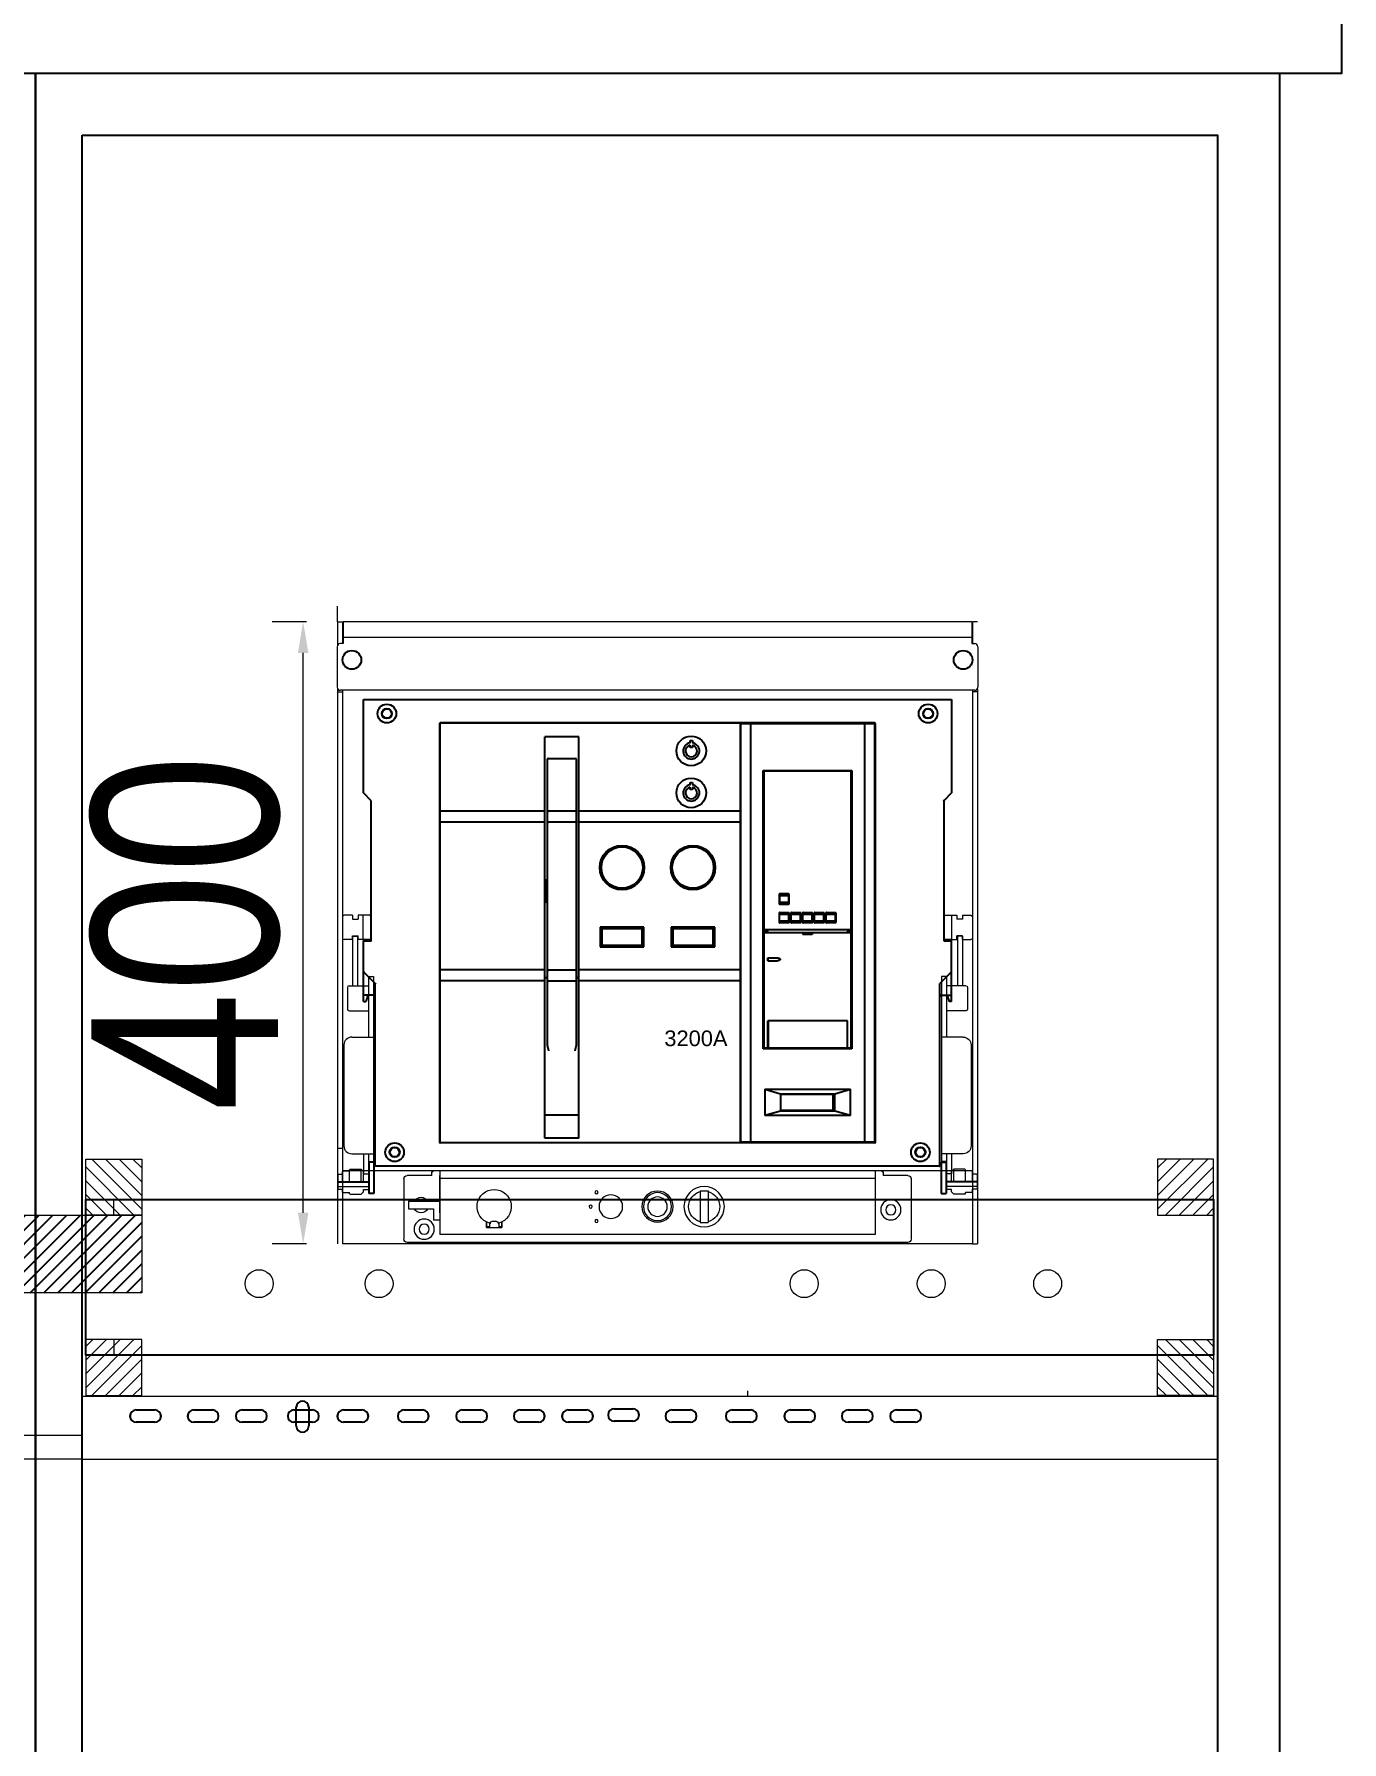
# Model space of a CAD drawing. Header units: millimetres. Extents: x 330554 to 656471, y 11007 to 130943.
# Drawn here: x 421059 to 421900, y 94158 to 95256 of the extents above; entities that cross this region are included whole.
import ezdxf

# ---------------------------------------------------------------- set-up
doc = ezdxf.new("R2010")
doc.units = ezdxf.units.MM
doc.header["$LTSCALE"] = 6
for name, color, linetype in [('1', 7, 'Continuous'), ('KHUNGTEN', 30, 'Continuous'), ('thước đo', 3, 'Continuous'), ('đèn báo pha', 10, 'Continuous')]:
    doc.layers.add(name, color=color, linetype=linetype)
doc.layers.add('4', color=4, linetype='Continuous', lineweight=18)
doc.styles.get("Standard").update_dxf_attribs({"font": 'VHELVCN.TTF', "height": 120})
doc.dimstyles.new('ISO-30', dxfattribs={"dimtxt": 60, "dimasz": 20, "dimexe": 20, "dimexo": 20, "dimgap": 10, "dimtad": 1, "dimtoh": 1, "dimdec": 0, "dimrnd": 1, "dimtxsty": 'Standard', "dimcen": 25, "dimclrd": 7, "dimclre": 7, "dimadec": 0, "dimazin": 0, "dimtfac": 1, "dimtdec": 0, "dimtmove": 0, "dimatfit": 3, "dimfxl": 1, "dimlwd": 0, "dimlwe": 0, "dimarcsym": 0})

# ---------------------------------------------------------------- blocks, each defined once
blk = doc.blocks.new('A$C2D8F086A')
at = {"layer": '4'}
for p, q in [((18, 45), (18, 43)), ((19, 46), (307, 46)), ((23, 46), (23, 5)), ((303, 46), (303, 5)), ((308, 43), (308, 45)), ((0, 41), (0, 2)), ((2, 43), (18, 43)), ((23, 41), (303, 41)), ((135.6, 33.1), (130.4, 33.1)), ((130.4, 33.1), (130.4, 12.9)), ((135.6, 33.1), (135.6, 12.9)), ((303, 19), (303, 43)), ((308, 43), (324, 43)), ((326, 41), (326, 2)), ((323, 26.5), (303, 26.5)), ((323, 26.5), (323, 21.5)), ((135.6, 12.9), (130.4, 12.9)), ((263, 9.5), (263, 13.2)), ((263, 13.2), (263, 9.5)), ((265, 12.4), (265, 9.5)), ((265, 12), (265.5, 12)), ((265.5, 12.5), (265.5, 12)), ((266.5, 13.5), (269.5, 13.5)), ((270.5, 12.5), (270.5, 12)), ((270.5, 12), (271, 12)), ((271, 12.4), (271, 9.5)), ((273, 9.5), (273, 13.2)), ((273, 13.2), (273, 9.5)), ((307, 14.5), (303, 14.5)), ((323, 21.5), (307, 21.5)), ((307, 21.5), (307, 14.5)), ((323, 21.5), (319.3, 21.5)), ((2, 0), (324, 0)), ((23, 5), (303, 5)), ((273, 9.5), (263, 9.5))]:
    blk.add_line(p, q, dxfattribs=at)
for centre, radius in [((133, 23), 13), ((163, 23), 10), ((202.2, 32.2), 1), ((13, 21), 6.5), ((13, 21), 3.25), ((163, 23), 9), ((163, 23), 6.25), ((193, 23), 7.6), ((206, 23), 1), ((202.2, 13.8), 1), ((313, 8.5), 6.5), ((313, 8.5), 3.25)]:
    blk.add_circle(centre, radius, dxfattribs=at)
for centre, radius, start, end in [((19, 45), 1, 90, 180), ((307, 45), 1, 0, 90), ((2, 41), 2, 90, 180), ((268, 23), 11, 285.8266, 254.1734), ((324, 41), 2, 0, 90), ((133, 23), 10, 105.0701, 254.9299), ((133, 23), 10, 285.0701, 74.9299), ((315, 24), 5, 30, 150), ((266.5, 12.5), 1, 90, 180), ((269.5, 12.5), 1, 0, 90), ((315, 24), 5, 210, 330), ((2, 2), 2, 180, 270), ((268, 23), 13.5, 248.2615, 257.1604), ((268, 23), 13.5, 282.8396, 291.7385), ((324, 2), 2, 270, 0)]:
    blk.add_arc(centre, radius, start, end, dxfattribs=at)
blk = doc.blocks.new('A$C63B573B4')
at = {"layer": '4'}
for p, q in [((5.6, 153), (5.6, 121)), ((5.6, 153), (8.8, 153)), ((8.8, 153), (8.8, 121)), ((15.8, 127), (15.8, 88)), ((15.8, 127), (19, 127)), ((19, 127), (19, 8)), ((5, 88), (19, 88)), ((0, 83), (0, 18)), ((5, 13), (19, 13)), ((12.6, 13), (12.6, 0)), ((15.8, 13), (15.8, 0)), ((15.8, 13), (15.8, 8)), ((12.6, 0), (15.8, 0)), ((15.8, 8), (19, 8))]:
    blk.add_line(p, q, dxfattribs=at)
at = {"layer": '4', "color": 7}
for p, q in [((3.3, 121), (15.8, 121)), ((2.3, 120), (2.3, 106)), ((3.3, 105), (15.8, 105))]:
    blk.add_line(p, q, dxfattribs=at)
for centre, start, end in [((3.3, 120), 90, 180), ((3.3, 106), 180, 270)]:
    blk.add_arc(centre, 1, start, end, dxfattribs=at)
at = {"layer": '4'}
for centre, start, end in [((5, 83), 90, 180), ((5, 18), 180, 270)]:
    blk.add_arc(centre, 5, start, end, dxfattribs=at)
blk = doc.blocks.new('A$C3AA41190')
for p, q in [((0, 20), (0, 0)), ((0, 20), (3.2, 20)), ((3.2, 20), (3.2, 0)), ((0, 0), (3.2, 0))]:
    blk.add_line(p, q)
blk = doc.blocks.new('A$C74405EE5')
at = {"layer": '1'}
blk.add_line((20, 8), (0, 8), dxfattribs=at)
at = {"layer": '4'}
for p, q in [((0.3, 13), (0, 12.7)), ((0, 12.7), (0, 3.3)), ((20, 11), (0, 11)), ((3.5, 13), (0.3, 13)), ((3.5, 14.5), (5, 16)), ((3.5, 14.5), (3.5, 13)), ((12.2, 16), (5, 16)), ((12.5, 15.7), (12.2, 16)), ((12.5, 15.7), (12.5, 15)), ((16.7, 15), (12.5, 15)), ((17, 14.7), (16.7, 15)), ((17, 14.7), (17, 12.7)), ((19.7, 12.7), (17, 12.7)), ((19.7, 12.7), (20, 12.4)), ((20, 3.5), (20, 12.4)), ((0.3, 3), (0, 3.3)), ((3.5, 3), (0.3, 3)), ((3.5, 8), (3.5, 1.5)), ((5, 0), (3.5, 1.5)), ((5, 8), (5, 0)), ((12.5, 0.3), (12.2, 0)), ((12.5, 8), (12.5, 0.3)), ((16.7, 1), (12.5, 1)), ((17, 1.3), (16.7, 1)), ((17, 8), (17, 1.3)), ((19.7, 3.2), (17, 3.2)), ((19.7, 3.2), (20, 3.5)), ((12.2, 0), (5, 0))]:
    blk.add_line(p, q, dxfattribs=at)
blk = doc.blocks.new('A$C2096672F')
at = {"layer": '4', "color": 3}
for p, q in [((3, 178.3), (3, 164.7)), ((9.5, 179.3), (4, 179.3)), ((9.5, 179.3), (9.5, 176.8)), ((9.5, 176.8), (13, 176.8)), ((20.3, 179.3), (13, 179.3)), ((13, 179.3), (13, 176.8)), ((16.3, 163.7), (16.3, 179.3)), ((21.3, 164.7), (21.3, 178.3)), ((9.5, 163.7), (9.5, 166.2)), ((9.5, 166.2), (13, 166.2)), ((13, 163.7), (13, 166.2)), ((9.5, 163.7), (4, 163.7)), ((20.3, 163.7), (13, 163.7))]:
    blk.add_line(p, q, dxfattribs=at)
for centre, start, end in [((4, 178.3), 90, 180), ((20.3, 178.3), 360, 90), ((4, 164.7), 180, 270), ((20.3, 164.7), 270, 360)]:
    blk.add_arc(centre, 1, start, end, dxfattribs=at)
blk.add_blockref('A$C63B573B4', (3.9, 13))
at = {"rotation": 180}
blk.add_blockref('A$C74405EE5', (20, 16), dxfattribs=at)
at = {"xscale": -1}
blk.add_blockref('A$C3AA41190', (23.2, 0.5), dxfattribs=at)
blk = doc.blocks.new('*D561')
at = {"layer": 'Defpoints', "color": 0, "transparency": 16777216}
for p in [(421232.3, 94877.9), (421254.4, 94877.9), (421254.4, 94477.9)]:
    blk.add_point(p, dxfattribs=at)
at = {"layer": 'KHUNGTEN', "color": 7, "lineweight": 0, "transparency": 16777216}
for p, q in [((421234.4, 94877.9), (421212.3, 94877.9)), ((421232.3, 94497.9), (421232.3, 94857.9)), ((421234.4, 94477.9), (421212.3, 94477.9))]:
    blk.add_line(p, q, dxfattribs=at)
at = {"layer": 'KHUNGTEN', "color": 7, "transparency": 16777216}
for points in [[(421229, 94857.9), (421235.7, 94857.9), (421232.3, 94877.9)], [(421229, 94497.9), (421235.7, 94497.9), (421232.3, 94477.9)]]:
    blk.add_solid(points, dxfattribs=at)
at = {"layer": 'KHUNGTEN', "color": 0, "transparency": 16777216, "insert": (421157, 94677.9), "char_height": 120, "attachment_point": 5, "rotation": 90}
blk.add_mtext('400', dxfattribs=at)

msp = doc.modelspace()

# ---------------------------------------------------------------- hatches: boundary and pattern name
at = {"layer": 'thước đo', "lineweight": 18, "ltscale": 8}
h = msp.add_hatch(dxfattribs=at)
h.set_pattern_fill('ANSI31', scale=50, style=0)
h.set_pattern_definition([(315, (95663.8507, 86687.8663), (-4.41941738, -4.41941738), [])])
h.paths.add_polyline_path([(421092.59, 94532.436), (421128.59, 94532.436), (421128.59, 94496.436), (421092.59, 94496.436)])
h = msp.add_hatch(dxfattribs=at)
h.set_pattern_fill('ANSI31', scale=50, style=0)
h.set_pattern_definition([(225, (747246.4244, 86687.8663), (4.41941738, -4.41941738), [])])
h.paths.add_polyline_path([(421817.685, 94532.436), (421781.685, 94532.436), (421781.685, 94496.436), (421817.685, 94496.436)])
h = msp.add_hatch(dxfattribs=at)
h.set_pattern_fill('ANSI31', scale=50, style=0)
h.set_pattern_definition([(45, (95663.8507, 102225.0056), (-4.41941738, 4.41941738), [])])
h.paths.add_polyline_path([(421092.59, 94380.436), (421128.59, 94380.436), (421128.59, 94416.436), (421092.59, 94416.436)])
h = msp.add_hatch(dxfattribs=at)
h.set_pattern_fill('ANSI31', scale=50, style=0)
h.set_pattern_definition([(135, (747246.4244, 102225.0056), (4.41941738, 4.41941738), [])])
h.paths.add_polyline_path([(421817.685, 94380.436), (421781.685, 94380.436), (421781.685, 94416.436), (421817.685, 94416.436)])
at = {"layer": 'đèn báo pha', "ltscale": 8}
h = msp.add_hatch(dxfattribs=at)
h.set_pattern_fill('ANSI31', color=2, scale=4.926874, angle=360, style=0)
h.set_pattern_definition([(225, (181701.8806, 64465.0399), (0.4354782166, -0.4354782166), [])])
edge = h.paths.add_edge_path()
edge.add_line((420755.365, 94451.252), (420755.365, 94458.15))
edge.add_line((420755.365, 94458.15), (420767.19, 94458.15))
edge.add_line((420767.19, 94458.15), (420767.19, 94451.252))
edge.add_arc((420761.278, 94440.249), 12.491, 781.750265, 838.249735)
edge = h.paths.add_edge_path()
edge.add_line((421155.428, 94560.239), (421155.428, 94573.049))
h = msp.add_hatch(dxfattribs=at)
h.set_pattern_fill('ANSI31', color=2, scale=4.926874, angle=360, style=0)
h.set_pattern_definition([(225, (181814.3806, 64465.0399), (0.4354782166, -0.4354782166), [])])
edge = h.paths.add_edge_path()
edge.add_line((420867.865, 94451.252), (420867.865, 94458.15))
edge.add_line((420867.865, 94458.15), (420879.69, 94458.15))
edge.add_line((420879.69, 94458.15), (420879.69, 94451.252))
edge.add_arc((420873.778, 94440.249), 12.491, 781.750265, 838.249735)
edge = h.paths.add_edge_path()
edge.add_line((421267.928, 94560.239), (421267.928, 94573.049))
h = msp.add_hatch(dxfattribs=at)
h.set_pattern_fill('ANSI31', color=1, scale=50, style=0)
h.set_pattern_definition([(45, (95676.582, 102246.063), (-4.41941738, 4.41941738), [])])
h.paths.add_polyline_path([(420978.838, 94496.436), (421128.59, 94496.436), (421128.59, 94446.436), (420978.838, 94446.436)])

# ---------------------------------------------------------------- linework, layer by layer
at = {"color": 7, "linetype": 'Continuous'}
for p, q in [((421271.138, 94827.868), (421649.138, 94827.868)), ((421271.138, 94767.868), (421271.138, 94827.868)), ((421649.138, 94827.868), (421649.138, 94767.868)), ((421320.138, 94543.168), (421320.138, 94812.568)), ((421599.838, 94812.868), (421320.438, 94812.868)), ((421387.638, 94545.868), (421387.638, 94803.879)), ((421409.638, 94803.879), (421387.638, 94803.879)), ((421409.638, 94545.868), (421409.638, 94803.879)), ((421513.438, 94542.868), (421513.438, 94812.868)), ((421513.638, 94543.368), (421513.638, 94812.368)), ((421599.638, 94812.368), (421513.638, 94812.368)), ((421520.138, 94543.368), (421520.138, 94812.368)), ((421593.138, 94812.368), (421593.138, 94543.368)), ((421599.638, 94812.368), (421599.638, 94543.368)), ((421600.138, 94812.568), (421600.138, 94543.168)), ((421481.088, 94800.064), (421481.088, 94801.564)), ((421481.088, 94801.564), (421482.588, 94801.564)), ((421481.088, 94797.042), (421481.088, 94798.542)), ((421482.588, 94797.042), (421481.088, 94797.042)), ((421482.588, 94801.564), (421482.588, 94800.064)), ((421482.588, 94798.542), (421482.588, 94797.042)), ((421389.138, 94789.068), (421389.138, 94606.952)), ((421390.138, 94790.068), (421407.138, 94790.068)), ((421408.138, 94606.952), (421408.138, 94789.068)), ((421528.138, 94603.368), (421528.138, 94782.368)), ((421528.138, 94782.368), (421585.138, 94782.368)), ((421584.638, 94781.868), (421528.638, 94781.868)), ((421528.638, 94678.068), (421528.638, 94781.868)), ((421584.638, 94603.368), (421584.638, 94781.868)), ((421585.138, 94782.368), (421585.138, 94603.368)), ((421481.088, 94773.064), (421481.088, 94774.564)), ((421481.088, 94774.564), (421482.588, 94774.564)), ((421481.088, 94770.042), (421481.088, 94771.542)), ((421482.588, 94774.564), (421482.588, 94773.064)), ((421482.588, 94771.542), (421482.588, 94770.042)), ((421276.138, 94762.868), (421271.138, 94767.868)), ((421276.138, 94672.868), (421276.138, 94762.868)), ((421482.588, 94770.042), (421481.088, 94770.042)), ((421649.138, 94767.868), (421644.138, 94762.868)), ((421644.138, 94762.868), (421644.138, 94672.868)), ((421387.638, 94756.168), (421320.438, 94756.168)), ((421387.638, 94749.1), (421320.438, 94749.1)), ((421407.138, 94756.068), (421390.138, 94756.068)), ((421407.138, 94749.068), (421390.138, 94749.068)), ((421513.438, 94756.168), (421409.638, 94756.168)), ((421513.438, 94749.1), (421409.638, 94749.1)), ((421513.438, 94745.868), (421513.638, 94745.868)), ((421513.438, 94742.868), (421513.638, 94742.868)), ((421388.838, 94711.699), (421387.638, 94711.699)), ((421388.838, 94711.699), (421388.838, 94697.699)), ((421388.838, 94697.699), (421387.638, 94697.699)), ((421538.538, 94702.768), (421538.538, 94696.468)), ((421538.638, 94696.368), (421538.638, 94702.868)), ((421544.638, 94702.868), (421538.638, 94702.868)), ((421544.638, 94696.368), (421538.638, 94696.368)), ((421544.538, 94702.968), (421538.738, 94702.968)), ((421538.738, 94696.268), (421544.538, 94696.268)), ((421538.838, 94701.868), (421544.438, 94701.868)), ((421544.438, 94697.368), (421538.838, 94697.368)), ((421544.638, 94696.368), (421544.638, 94702.868)), ((421544.738, 94696.468), (421544.738, 94702.768)), ((421538.538, 94684.468), (421538.538, 94690.768)), ((421538.638, 94684.368), (421538.638, 94690.868)), ((421544.638, 94690.868), (421538.638, 94690.868)), ((421544.638, 94684.368), (421538.638, 94684.368)), ((421538.738, 94690.968), (421544.538, 94690.968)), ((421544.538, 94684.268), (421538.738, 94684.268)), ((421538.838, 94689.868), (421544.438, 94689.868)), ((421544.438, 94685.368), (421538.838, 94685.368)), ((421544.638, 94684.368), (421544.638, 94690.868)), ((421544.738, 94690.768), (421544.738, 94684.468)), ((421546.038, 94684.468), (421546.038, 94690.768)), ((421546.138, 94684.368), (421546.138, 94690.868)), ((421552.138, 94690.868), (421546.138, 94690.868)), ((421552.138, 94684.368), (421546.138, 94684.368)), ((421546.238, 94690.968), (421552.038, 94690.968)), ((421552.038, 94684.268), (421546.238, 94684.268)), ((421546.338, 94689.868), (421551.938, 94689.868)), ((421551.938, 94685.368), (421546.338, 94685.368)), ((421552.138, 94684.368), (421552.138, 94690.868)), ((421552.238, 94690.768), (421552.238, 94684.468)), ((421553.538, 94684.468), (421553.538, 94690.768)), ((421553.638, 94684.368), (421553.638, 94690.868)), ((421559.638, 94690.868), (421553.638, 94690.868)), ((421559.638, 94684.368), (421553.638, 94684.368)), ((421553.738, 94690.968), (421559.538, 94690.968)), ((421559.538, 94684.268), (421553.738, 94684.268)), ((421553.838, 94689.868), (421559.438, 94689.868)), ((421559.438, 94685.368), (421553.838, 94685.368)), ((421559.638, 94684.368), (421559.638, 94690.868)), ((421559.738, 94690.768), (421559.738, 94684.468)), ((421561.038, 94684.468), (421561.038, 94690.768)), ((421567.138, 94690.868), (421561.138, 94690.868)), ((421561.138, 94684.368), (421561.138, 94690.868)), ((421567.138, 94684.368), (421561.138, 94684.368)), ((421561.238, 94690.968), (421567.038, 94690.968)), ((421567.038, 94684.268), (421561.238, 94684.268)), ((421561.338, 94689.868), (421566.938, 94689.868)), ((421566.938, 94685.368), (421561.338, 94685.368)), ((421567.138, 94684.368), (421567.138, 94690.868)), ((421567.238, 94690.768), (421567.238, 94684.468)), ((421568.538, 94684.468), (421568.538, 94690.768)), ((421568.638, 94684.368), (421568.638, 94690.868)), ((421574.638, 94690.868), (421568.638, 94690.868)), ((421574.638, 94684.368), (421568.638, 94684.368)), ((421568.738, 94690.968), (421574.538, 94690.968)), ((421574.538, 94684.268), (421568.738, 94684.268)), ((421568.838, 94689.868), (421574.438, 94689.868)), ((421574.438, 94685.368), (421568.838, 94685.368)), ((421574.638, 94684.368), (421574.638, 94690.868)), ((421574.738, 94690.768), (421574.738, 94684.468)), ((421271.138, 94633.868), (421271.138, 94672.868)), ((421271.438, 94672.868), (421276.138, 94672.868)), ((421271.638, 94673.368), (421276.138, 94673.368)), ((421423.338, 94681.468), (421423.338, 94668.968)), ((421423.338, 94681.468), (421424.338, 94680.468)), ((421451.338, 94681.468), (421423.338, 94681.468)), ((421424.338, 94680.468), (421424.338, 94669.968)), ((421450.338, 94680.468), (421424.338, 94680.468)), ((421451.338, 94681.468), (421450.338, 94680.468)), ((421450.338, 94669.968), (421450.338, 94680.468)), ((421451.338, 94668.968), (421451.338, 94681.468)), ((421496.938, 94681.468), (421468.938, 94681.468)), ((421468.938, 94681.468), (421469.938, 94680.468)), ((421468.938, 94681.468), (421468.938, 94668.968)), ((421469.938, 94680.468), (421469.938, 94669.968)), ((421495.938, 94680.468), (421469.938, 94680.468)), ((421496.938, 94681.468), (421495.938, 94680.468)), ((421495.938, 94669.968), (421495.938, 94680.468)), ((421496.938, 94668.968), (421496.938, 94681.468)), ((421584.638, 94679.868), (421528.638, 94679.868)), ((421528.638, 94678.868), (421531.238, 94678.868)), ((421528.638, 94678.068), (421531.238, 94678.068)), ((421528.638, 94603.368), (421528.638, 94677.96)), ((421584.638, 94677.868), (421528.638, 94677.868)), ((421531.038, 94678.068), (421531.038, 94677.868)), ((421531.238, 94677.868), (421531.238, 94678.868)), ((421553.638, 94677.868), (421553.638, 94676.868)), ((421559.638, 94676.868), (421553.638, 94676.868)), ((421559.638, 94677.868), (421559.638, 94676.868)), ((421582.038, 94677.868), (421582.038, 94678.868)), ((421584.638, 94678.868), (421582.038, 94678.868)), ((421584.638, 94678.068), (421582.038, 94678.068)), ((421582.238, 94677.868), (421582.238, 94678.068)), ((421648.638, 94673.368), (421644.138, 94673.368)), ((421644.138, 94672.868), (421648.838, 94672.868)), ((421649.138, 94633.868), (421649.138, 94672.868)), ((421423.338, 94668.968), (421424.338, 94669.968)), ((421423.338, 94668.968), (421451.338, 94668.968)), ((421424.338, 94669.968), (421450.338, 94669.968)), ((421451.338, 94668.968), (421450.338, 94669.968)), ((421468.938, 94668.968), (421469.938, 94669.968)), ((421468.938, 94668.968), (421496.938, 94668.968)), ((421469.938, 94669.968), (421495.938, 94669.968)), ((421496.938, 94668.968), (421495.938, 94669.968)), ((421531.038, 94659.968), (421531.038, 94661.768)), ((421531.038, 94661.768), (421537.362, 94661.768)), ((421531.238, 94659.968), (421531.238, 94661.768)), ((421278.638, 94645.368), (421271.138, 94652.868)), ((421387.638, 94654.035), (421320.438, 94654.035)), ((421407.138, 94653.868), (421390.138, 94653.868)), ((421513.438, 94654.035), (421409.638, 94654.035)), ((421531.038, 94659.968), (421537.362, 94659.968)), ((421649.138, 94652.868), (421641.638, 94645.368)), ((421278.638, 94527.868), (421278.638, 94645.368)), ((421387.638, 94646.968), (421320.438, 94646.968)), ((421389.138, 94649.074), (421387.638, 94649.074)), ((421407.138, 94646.868), (421390.138, 94646.868)), ((421409.638, 94649.074), (421408.138, 94649.074)), ((421513.438, 94646.968), (421409.638, 94646.968)), ((421641.638, 94527.868), (421641.638, 94645.368)), ((421277.838, 94637.868), (421271.138, 94637.868)), ((421271.138, 94633.868), (421272.638, 94633.868)), ((421273.638, 94636.868), (421272.638, 94633.868)), ((421273.638, 94636.868), (421273.638, 94637.068)), ((421642.438, 94637.868), (421649.138, 94637.868)), ((421646.638, 94636.868), (421646.638, 94637.068)), ((421646.638, 94636.868), (421647.638, 94633.868)), ((421649.138, 94633.868), (421647.638, 94633.868)), ((421582.238, 94621.368), (421531.038, 94621.368)), ((421531.038, 94603.368), (421531.038, 94621.368)), ((421531.238, 94621.368), (421531.238, 94603.368)), ((421582.038, 94621.368), (421582.038, 94603.368)), ((421582.238, 94603.368), (421582.238, 94621.368)), ((421528.638, 94613.858), (421528.138, 94613.858)), ((421531.238, 94613.858), (421531.038, 94613.858)), ((421531.038, 94609.368), (421531.238, 94609.368)), ((421531.038, 94606.368), (421531.238, 94606.368)), ((421582.238, 94613.858), (421582.038, 94613.858)), ((421582.038, 94609.368), (421582.238, 94609.368)), ((421582.038, 94606.368), (421582.238, 94606.368)), ((421585.138, 94613.858), (421584.638, 94613.858)), ((421585.138, 94603.368), (421528.138, 94603.368)), ((421531.038, 94603.868), (421528.638, 94603.868)), ((421582.038, 94603.868), (421531.238, 94603.868)), ((421584.638, 94603.868), (421582.238, 94603.868)), ((421529.138, 94577.368), (421584.138, 94577.368)), ((421529.138, 94577.368), (421529.138, 94560.368)), ((421529.138, 94577.368), (421539.138, 94574.368)), ((421539.138, 94574.368), (421574.138, 94574.368)), ((421539.138, 94574.368), (421539.138, 94563.368)), ((421539.138, 94574.118), (421572.938, 94574.118)), ((421572.938, 94574.118), (421572.938, 94563.618)), ((421574.138, 94574.368), (421584.138, 94577.368)), ((421574.138, 94563.368), (421574.138, 94574.368)), ((421584.138, 94560.368), (421584.138, 94577.368)), ((421539.138, 94563.368), (421529.138, 94560.368)), ((421572.938, 94563.618), (421539.138, 94563.618)), ((421574.138, 94563.368), (421539.138, 94563.368)), ((421584.138, 94560.368), (421574.138, 94563.368)), ((421409.638, 94560.613), (421387.638, 94560.613)), ((421584.138, 94560.368), (421529.138, 94560.368)), ((421599.838, 94542.868), (421320.438, 94542.868)), ((421409.638, 94545.868), (421387.638, 94545.868)), ((421599.638, 94543.368), (421513.638, 94543.368)), ((421641.638, 94527.868), (421278.638, 94527.868))]:
    msp.add_line(p, q, dxfattribs=at)
for points in [[(421643.838, 94762.992), (421643.888, 94762.972), (421643.937, 94762.952), (421643.983, 94762.932), (421644.025, 94762.914), (421644.063, 94762.899), (421644.094, 94762.885), (421644.117, 94762.875), (421644.132, 94762.869), (421644.138, 94762.868)], [(421648.838, 94767.992), (421648.887, 94767.97), (421648.936, 94767.95), (421648.983, 94767.932), (421649.025, 94767.914), (421649.063, 94767.898), (421649.094, 94767.885), (421649.118, 94767.876), (421649.132, 94767.87), (421649.138, 94767.868)], [(421320.438, 94756.168), (421320.385, 94756.168), (421320.334, 94756.171), (421320.286, 94756.176), (421320.243, 94756.182), (421320.207, 94756.19), (421320.177, 94756.198), (421320.155, 94756.208), (421320.142, 94756.219), (421320.138, 94756.229)], [(421320.138, 94749.161), (421320.142, 94749.151), (421320.155, 94749.141), (421320.177, 94749.131), (421320.207, 94749.122), (421320.243, 94749.115), (421320.286, 94749.108), (421320.334, 94749.104), (421320.385, 94749.101), (421320.438, 94749.1)], [(421271.438, 94652.992), (421271.387, 94652.972), (421271.338, 94652.952), (421271.292, 94652.932), (421271.25, 94652.914), (421271.212, 94652.899), (421271.181, 94652.885), (421271.158, 94652.875), (421271.143, 94652.869), (421271.138, 94652.868)], [(421320.138, 94653.974), (421320.142, 94653.985), (421320.155, 94653.995), (421320.177, 94654.004), (421320.207, 94654.013), (421320.243, 94654.021), (421320.286, 94654.027), (421320.334, 94654.031), (421320.385, 94654.034), (421320.438, 94654.035)], [(421278.938, 94645.492), (421278.888, 94645.47), (421278.839, 94645.45), (421278.792, 94645.432), (421278.75, 94645.414), (421278.712, 94645.398), (421278.681, 94645.385), (421278.657, 94645.376), (421278.643, 94645.37), (421278.638, 94645.368)], [(421320.138, 94646.907), (421320.142, 94646.917), (421320.155, 94646.927), (421320.177, 94646.937), (421320.207, 94646.946), (421320.243, 94646.953), (421320.286, 94646.959), (421320.334, 94646.964), (421320.385, 94646.967), (421320.438, 94646.968)]]:
    msp.add_lwpolyline(points, dxfattribs=at)
for centre in [(421263.638, 94853.368), (421656.638, 94853.368)]:
    msp.add_circle(centre, 6)
for centre, radius in [((421286.138, 94818.868), 6), ((421286.138, 94818.868), 3.25), ((421286.138, 94818.868), 3), ((421634.138, 94818.868), 6), ((421634.138, 94818.868), 3.25), ((421634.138, 94818.868), 3), ((421481.838, 94794.868), 9.5), ((421481.838, 94767.868), 9.5), ((421437.338, 94719.868), 14.299), ((421437.338, 94719.868), 13.3), ((421482.938, 94719.868), 14.299), ((421482.938, 94719.868), 13.3), ((421291.138, 94536.868), 6), ((421291.138, 94536.868), 3.25), ((421291.138, 94536.868), 3), ((421629.138, 94536.868), 6), ((421629.138, 94536.868), 3.25), ((421629.138, 94536.868), 3)]:
    msp.add_circle(centre, radius, dxfattribs=at)
for centre, radius, start, end in [((421271.438, 94827.568), 0.3, 90, 180), ((421648.838, 94827.568), 0.3, 0, 90), ((421320.438, 94812.568), 0.3, 90, 180), ((421599.838, 94812.568), 0.3, 0, 90), ((421481.838, 94794.868), 5.25, 98.213211, 81.786789), ((421481.838, 94794.868), 3.75, 101.536959, 78.463041), ((421390.138, 94789.068), 1, 90, 180), ((421407.138, 94789.068), 1, 0, 90), ((421528.838, 94781.668), 0.2, 90, 180), ((421584.438, 94781.668), 0.2, 0, 90), ((421481.838, 94767.868), 5.25, 98.213211, 81.786789), ((421481.838, 94767.868), 3.75, 101.536959, 78.463041), ((421538.738, 94702.768), 0.2, 90, 180), ((421538.738, 94696.468), 0.2, 180, 270), ((421544.538, 94702.768), 0.2, 0, 90), ((421544.538, 94696.468), 0.2, 270, 0), ((421538.738, 94690.768), 0.2, 90, 180), ((421538.738, 94684.468), 0.2, 180, 270), ((421544.538, 94690.768), 0.2, 0, 90), ((421544.538, 94684.468), 0.2, 270, 0), ((421546.238, 94690.768), 0.2, 90, 180), ((421546.238, 94684.468), 0.2, 180, 270), ((421552.038, 94690.768), 0.2, 0, 90), ((421552.038, 94684.468), 0.2, 270, 0), ((421553.738, 94690.768), 0.2, 90, 180), ((421553.738, 94684.468), 0.2, 180, 270), ((421559.538, 94690.768), 0.2, 0, 90), ((421559.538, 94684.468), 0.2, 270, 0), ((421561.238, 94690.768), 0.2, 90, 180), ((421561.238, 94684.468), 0.2, 180, 270), ((421567.038, 94690.768), 0.2, 0, 90), ((421567.038, 94684.468), 0.2, 270, 0), ((421568.738, 94690.768), 0.2, 90, 180), ((421568.738, 94684.468), 0.2, 180, 270), ((421574.538, 94690.768), 0.2, 0, 90), ((421574.538, 94684.468), 0.2, 270, 0), ((421271.638, 94672.868), 0.5, 90, 180), ((421271.438, 94672.568), 0.3, 90, 180), ((421528.838, 94680.068), 0.2, 180, 270), ((421584.438, 94680.068), 0.2, 270, 0), ((421648.638, 94672.868), 0.5, 0, 90), ((421648.838, 94672.568), 0.3, 0, 90), ((421274.438, 94637.068), 0.8, 90, 180), ((421277.838, 94637.068), 0.8, 0, 90), ((421642.438, 94637.068), 0.8, 90, 180), ((421645.838, 94637.068), 0.8, 0, 90), ((421320.438, 94543.168), 0.3, 180, 270), ((421599.838, 94543.168), 0.3, 270, 0), ((421278.938, 94528.168), 0.3, 180, 270), ((421641.338, 94528.168), 0.3, 270, 0)]:
    msp.add_arc(centre, radius, start, end, dxfattribs=at)
for points, knots in [([(421389.138, 94756.273), (421389.138, 94756.165), (421389.464, 94756.127), (421389.757, 94756.074), (421390.009, 94756.068), (421390.138, 94756.068)], [0, 0, 0, 0, 0.32291406, 0.65053322, 1.03747275, 1.03747275, 1.03747275, 1.03747275]), ([(421389.138, 94749.273), (421389.138, 94749.165), (421389.464, 94749.127), (421389.757, 94749.074), (421390.009, 94749.068), (421390.138, 94749.068)], [0, 0, 0, 0, 0.32291406, 0.65053322, 1.03747275, 1.03747275, 1.03747275, 1.03747275]), ([(421408.138, 94756.273), (421408.138, 94756.165), (421407.811, 94756.127), (421407.518, 94756.074), (421407.266, 94756.068), (421407.138, 94756.068)], [0, 0, 0, 0, 0.32291406, 0.65053322, 1.03747275, 1.03747275, 1.03747275, 1.03747275]), ([(421408.138, 94749.273), (421408.138, 94749.165), (421407.811, 94749.127), (421407.518, 94749.074), (421407.266, 94749.068), (421407.138, 94749.068)], [0, 0, 0, 0, 0.32291406, 0.65053322, 1.03747275, 1.03747275, 1.03747275, 1.03747275]), ([(421538.638, 94701.82), (421538.638, 94701.826), (421538.65, 94701.84), (421538.679, 94701.85), (421538.722, 94701.86), (421538.777, 94701.866), (421538.817, 94701.868), (421538.838, 94701.868)], [0, 0, 0, 0, 0.017236788, 0.048017046, 0.093180093, 0.149603386, 0.212361849, 0.212361849, 0.212361849, 0.212361849]), ([(421538.838, 94697.368), (421538.817, 94697.368), (421538.777, 94697.369), (421538.722, 94697.375), (421538.679, 94697.385), (421538.65, 94697.396), (421538.638, 94697.409), (421538.638, 94697.415)], [0, 0, 0, 0, 0.062758463, 0.119181756, 0.164344803, 0.195125061, 0.212361849, 0.212361849, 0.212361849, 0.212361849]), ([(421544.438, 94701.868), (421544.458, 94701.868), (421544.498, 94701.866), (421544.553, 94701.86), (421544.596, 94701.85), (421544.625, 94701.84), (421544.638, 94701.826), (421544.638, 94701.82)], [0, 0, 0, 0, 0.062758465, 0.119181758, 0.164344805, 0.195125063, 0.21236185, 0.21236185, 0.21236185, 0.21236185]), ([(421544.638, 94697.415), (421544.638, 94697.409), (421544.625, 94697.396), (421544.596, 94697.385), (421544.553, 94697.375), (421544.498, 94697.369), (421544.458, 94697.368), (421544.438, 94697.368)], [0, 0, 0, 0, 0.017236787, 0.048017045, 0.093180092, 0.149603385, 0.21236185, 0.21236185, 0.21236185, 0.21236185]), ([(421538.638, 94689.82), (421538.638, 94689.826), (421538.65, 94689.84), (421538.679, 94689.85), (421538.722, 94689.86), (421538.777, 94689.866), (421538.817, 94689.868), (421538.838, 94689.868)], [0, 0, 0, 0, 0.017236788, 0.048017046, 0.093180093, 0.149603386, 0.212361849, 0.212361849, 0.212361849, 0.212361849]), ([(421538.838, 94685.368), (421538.817, 94685.368), (421538.777, 94685.369), (421538.722, 94685.375), (421538.679, 94685.385), (421538.65, 94685.396), (421538.638, 94685.409), (421538.638, 94685.415)], [0, 0, 0, 0, 0.062758463, 0.119181756, 0.164344803, 0.195125061, 0.212361849, 0.212361849, 0.212361849, 0.212361849]), ([(421544.438, 94689.868), (421544.458, 94689.868), (421544.498, 94689.866), (421544.553, 94689.86), (421544.596, 94689.85), (421544.625, 94689.84), (421544.638, 94689.826), (421544.638, 94689.82)], [0, 0, 0, 0, 0.062758465, 0.119181758, 0.164344805, 0.195125063, 0.21236185, 0.21236185, 0.21236185, 0.21236185]), ([(421544.638, 94685.415), (421544.638, 94685.409), (421544.625, 94685.396), (421544.596, 94685.385), (421544.553, 94685.375), (421544.498, 94685.369), (421544.458, 94685.368), (421544.438, 94685.368)], [0, 0, 0, 0, 0.017236787, 0.048017045, 0.093180092, 0.149603385, 0.21236185, 0.21236185, 0.21236185, 0.21236185]), ([(421546.138, 94689.82), (421546.138, 94689.826), (421546.15, 94689.84), (421546.179, 94689.85), (421546.222, 94689.86), (421546.277, 94689.866), (421546.317, 94689.868), (421546.338, 94689.868)], [0, 0, 0, 0, 0.017236788, 0.048017046, 0.093180093, 0.149603386, 0.212361849, 0.212361849, 0.212361849, 0.212361849]), ([(421546.338, 94685.368), (421546.317, 94685.368), (421546.277, 94685.369), (421546.222, 94685.375), (421546.179, 94685.385), (421546.15, 94685.396), (421546.138, 94685.409), (421546.138, 94685.415)], [0, 0, 0, 0, 0.062758463, 0.119181756, 0.164344803, 0.195125061, 0.212361849, 0.212361849, 0.212361849, 0.212361849]), ([(421551.938, 94689.868), (421551.958, 94689.868), (421551.998, 94689.866), (421552.053, 94689.86), (421552.096, 94689.85), (421552.125, 94689.84), (421552.138, 94689.826), (421552.138, 94689.82)], [0, 0, 0, 0, 0.062758465, 0.119181758, 0.164344805, 0.195125063, 0.21236185, 0.21236185, 0.21236185, 0.21236185]), ([(421552.138, 94685.415), (421552.138, 94685.409), (421552.125, 94685.396), (421552.096, 94685.385), (421552.053, 94685.375), (421551.998, 94685.369), (421551.958, 94685.368), (421551.938, 94685.368)], [0, 0, 0, 0, 0.017236787, 0.048017045, 0.093180092, 0.149603385, 0.21236185, 0.21236185, 0.21236185, 0.21236185]), ([(421553.638, 94689.82), (421553.638, 94689.826), (421553.65, 94689.84), (421553.679, 94689.85), (421553.722, 94689.86), (421553.777, 94689.866), (421553.817, 94689.868), (421553.838, 94689.868)], [0, 0, 0, 0, 0.017236788, 0.048017046, 0.093180093, 0.149603386, 0.212361849, 0.212361849, 0.212361849, 0.212361849]), ([(421553.838, 94685.368), (421553.817, 94685.368), (421553.777, 94685.369), (421553.722, 94685.375), (421553.679, 94685.385), (421553.65, 94685.396), (421553.638, 94685.409), (421553.638, 94685.415)], [0, 0, 0, 0, 0.062758463, 0.119181756, 0.164344803, 0.195125061, 0.212361849, 0.212361849, 0.212361849, 0.212361849]), ([(421559.438, 94689.868), (421559.458, 94689.868), (421559.498, 94689.866), (421559.553, 94689.86), (421559.596, 94689.85), (421559.625, 94689.84), (421559.638, 94689.826), (421559.638, 94689.82)], [0, 0, 0, 0, 0.062758465, 0.119181758, 0.164344805, 0.195125063, 0.21236185, 0.21236185, 0.21236185, 0.21236185]), ([(421559.638, 94685.415), (421559.638, 94685.409), (421559.625, 94685.396), (421559.596, 94685.385), (421559.553, 94685.375), (421559.498, 94685.369), (421559.458, 94685.368), (421559.438, 94685.368)], [0, 0, 0, 0, 0.017236787, 0.048017045, 0.093180092, 0.149603385, 0.21236185, 0.21236185, 0.21236185, 0.21236185]), ([(421561.138, 94689.82), (421561.138, 94689.826), (421561.15, 94689.84), (421561.179, 94689.85), (421561.222, 94689.86), (421561.277, 94689.866), (421561.317, 94689.868), (421561.338, 94689.868)], [0, 0, 0, 0, 0.017236788, 0.048017046, 0.093180093, 0.149603386, 0.212361849, 0.212361849, 0.212361849, 0.212361849]), ([(421561.338, 94685.368), (421561.317, 94685.368), (421561.277, 94685.369), (421561.222, 94685.375), (421561.179, 94685.385), (421561.15, 94685.396), (421561.138, 94685.409), (421561.138, 94685.415)], [0, 0, 0, 0, 0.062758463, 0.119181756, 0.164344803, 0.195125061, 0.212361849, 0.212361849, 0.212361849, 0.212361849]), ([(421566.938, 94689.868), (421566.958, 94689.868), (421566.998, 94689.866), (421567.053, 94689.86), (421567.096, 94689.85), (421567.125, 94689.84), (421567.138, 94689.826), (421567.138, 94689.82)], [0, 0, 0, 0, 0.062758465, 0.119181758, 0.164344805, 0.195125063, 0.21236185, 0.21236185, 0.21236185, 0.21236185]), ([(421567.138, 94685.415), (421567.138, 94685.409), (421567.125, 94685.396), (421567.096, 94685.385), (421567.053, 94685.375), (421566.998, 94685.369), (421566.958, 94685.368), (421566.938, 94685.368)], [0, 0, 0, 0, 0.017236787, 0.048017045, 0.093180092, 0.149603385, 0.21236185, 0.21236185, 0.21236185, 0.21236185]), ([(421568.638, 94689.82), (421568.638, 94689.826), (421568.65, 94689.84), (421568.679, 94689.85), (421568.722, 94689.86), (421568.777, 94689.866), (421568.817, 94689.868), (421568.838, 94689.868)], [0, 0, 0, 0, 0.017236788, 0.048017046, 0.093180093, 0.149603386, 0.212361849, 0.212361849, 0.212361849, 0.212361849]), ([(421568.838, 94685.368), (421568.817, 94685.368), (421568.777, 94685.369), (421568.722, 94685.375), (421568.679, 94685.385), (421568.65, 94685.396), (421568.638, 94685.409), (421568.638, 94685.415)], [0, 0, 0, 0, 0.062758463, 0.119181756, 0.164344803, 0.195125061, 0.212361849, 0.212361849, 0.212361849, 0.212361849]), ([(421574.438, 94689.868), (421574.458, 94689.868), (421574.498, 94689.866), (421574.553, 94689.86), (421574.596, 94689.85), (421574.625, 94689.84), (421574.638, 94689.826), (421574.638, 94689.82)], [0, 0, 0, 0, 0.062758465, 0.119181758, 0.164344805, 0.195125063, 0.21236185, 0.21236185, 0.21236185, 0.21236185]), ([(421574.638, 94685.415), (421574.638, 94685.409), (421574.625, 94685.396), (421574.596, 94685.385), (421574.553, 94685.375), (421574.498, 94685.369), (421574.458, 94685.368), (421574.438, 94685.368)], [0, 0, 0, 0, 0.017236787, 0.048017045, 0.093180092, 0.149603385, 0.21236185, 0.21236185, 0.21236185, 0.21236185]), ([(421537.362, 94661.768), (421537.499, 94661.768), (421537.759, 94661.751), (421538.123, 94661.675), (421538.434, 94661.557), (421538.688, 94661.399), (421538.871, 94661.205), (421538.97, 94660.984), (421538.97, 94660.752), (421538.872, 94660.531), (421538.688, 94660.337), (421538.435, 94660.179), (421538.123, 94660.06), (421537.759, 94659.984), (421537.499, 94659.968), (421537.362, 94659.968)], [0, 0, 0, 0, 0.4107463, 0.77963865, 1.11050739, 1.40610596, 1.66863172, 1.89951673, 2.11425131, 2.34516551, 2.60775828, 2.90344803, 3.234427, 3.60344687, 4.01434037, 4.01434037, 4.01434037, 4.01434037]), ([(421389.138, 94653.662), (421389.138, 94653.77), (421389.464, 94653.808), (421389.757, 94653.861), (421390.009, 94653.868), (421390.138, 94653.868)], [0, 0, 0, 0, 0.32291406, 0.65053322, 1.03747275, 1.03747275, 1.03747275, 1.03747275]), ([(421408.138, 94653.662), (421408.138, 94653.77), (421407.811, 94653.808), (421407.518, 94653.861), (421407.266, 94653.868), (421407.138, 94653.868)], [0, 0, 0, 0, 0.32291406, 0.65053322, 1.03747275, 1.03747275, 1.03747275, 1.03747275]), ([(421389.138, 94646.981), (421389.138, 94646.888), (421389.465, 94646.92), (421389.739, 94646.864), (421390.001, 94646.868), (421390.138, 94646.868)], [0, 0, 0, 0, 0.27848324, 0.60255629, 1.01214883, 1.01214883, 1.01214883, 1.01214883]), ([(421408.138, 94646.981), (421408.138, 94646.888), (421407.81, 94646.92), (421407.536, 94646.864), (421407.274, 94646.868), (421407.138, 94646.868)], [0, 0, 0, 0, 0.27848324, 0.60255629, 1.01214883, 1.01214883, 1.01214883, 1.01214883]), ([(421389.138, 94606.952), (421389.138, 94606.682), (421389.17, 94606.17), (421389.277, 94605.436), (421389.414, 94604.75), (421389.575, 94604.084), (421389.753, 94603.423), (421389.943, 94602.765), (421390.073, 94602.328), (421390.138, 94602.11)], [0, 0, 0, 0, 0.81011516, 1.53762658, 2.22448003, 2.90729361, 3.59313196, 4.27816273, 4.96017736, 4.96017736, 4.96017736, 4.96017736]), ([(421407.138, 94602.11), (421407.203, 94602.329), (421407.333, 94602.767), (421407.523, 94603.427), (421407.702, 94604.09), (421407.862, 94604.757), (421408, 94605.443), (421408.105, 94606.174), (421408.138, 94606.684), (421408.138, 94606.952)], [0, 0, 0, 0, 0.68357223, 1.37129216, 2.05959314, 2.7433734, 3.43047928, 4.15629614, 4.96018383, 4.96018383, 4.96018383, 4.96018383])]:
    msp.add_open_spline(points, degree=3, knots=knots, dxfattribs=at)
msp.add_open_spline([(421276.438, 94672.568), (421276.338, 94672.668), (421276.238, 94672.768), (421276.138, 94672.868)], degree=3, dxfattribs=at)
at = {"layer": '4'}
for p, q in [((421254.438, 94877.868), (421254.438, 94862.921)), ((421254.438, 94877.868), (421257.638, 94877.868)), ((421257.638, 94877.868), (421257.638, 94863.868)), ((421662.138, 94877.868), (421258.138, 94877.868)), ((421258.138, 94877.868), (421258.138, 94863.868)), ((421662.138, 94877.868), (421662.138, 94863.868)), ((421662.638, 94877.868), (421662.638, 94863.868)), ((421665.838, 94877.868), (421662.638, 94877.868)), ((421254.138, 94861.868), (421254.138, 94835.868)), ((421258.138, 94863.868), (421256.138, 94863.868)), ((421662.138, 94867.868), (421258.138, 94867.868)), ((421662.138, 94863.868), (421664.138, 94863.868)), ((421666.138, 94861.868), (421666.138, 94835.868)), ((421254.438, 94834.814), (421254.438, 94477.868)), ((421254.438, 94832.868), (421257.638, 94832.868)), ((421664.138, 94833.868), (421256.138, 94833.868)), ((421257.638, 94833.868), (421257.638, 94477.868)), ((421662.638, 94833.868), (421662.638, 94477.868)), ((421665.838, 94832.868), (421662.638, 94832.868)), ((421665.838, 94834.814), (421665.838, 94477.868)), ((421257.638, 94539.294), (421254.438, 94539.294)), ((421662.638, 94524.868), (421257.638, 94524.868)), ((421662.638, 94477.868), (421257.638, 94477.868)), ((421662.638, 94477.868), (421665.838, 94477.868))]:
    msp.add_line(p, q, dxfattribs=at)
for centre, start, end in [((421256.138, 94861.868), 90, 180), ((421664.138, 94861.868), 0, 90), ((421256.138, 94835.868), 180, 270), ((421664.138, 94835.868), 270, 0)]:
    msp.add_arc(centre, 2, start, end, dxfattribs=at)
at = {"layer": 'thước đo', "color": 0, "linetype": 'ByBlock', "ltscale": 8}
for p, q in [((421900.138, 95230.685), (421900.138, 95330.685)), ((421860.138, 95230.685), (421900.138, 95230.685))]:
    msp.add_line(p, q, dxfattribs=at)
at = {"layer": 'thước đo', "color": 7, "lineweight": 18, "ltscale": 8}
for p, q in [((421090.138, 95190.685), (421090.138, 93670.685)), ((421254.438, 94877.868), (421254.438, 94887.868)), ((421110.59, 94496.436), (421110.59, 94506.436)), ((421254.438, 94502.252), (421254.438, 94502.252)), ((421110.59, 94416.436), (421110.59, 94406.436)), ((421781.685, 94406.436), (421817.685, 94406.436)), ((421518.058, 94379.829), (421090.138, 94379.829)), ((421090.138, 94379.609), (421090.138, 94339.609)), ((421518.058, 94383.429), (421518.058, 94379.829)), ((421090.138, 94354.829), (421021.924, 94354.829)), ((421090.138, 94339.609), (421003.282, 94339.609))]:
    msp.add_line(p, q, dxfattribs=at)
at = {"layer": 'thước đo', "color": 8, "linetype": 'ByBlock', "ltscale": 8}
for p, q in [((421124.927, 94371.218), (421136.927, 94371.218)), ((421161.973, 94371.218), (421173.973, 94371.218)), ((421193.027, 94371.218), (421205.027, 94371.218)), ((421226.428, 94371.218), (421238.428, 94371.218)), ((421227.881, 94360.874), (421227.881, 94372.874)), ((421235.881, 94372.874), (421235.881, 94360.874)), ((421258.293, 94371.218), (421270.293, 94371.218)), ((421297.108, 94371.218), (421309.108, 94371.218)), ((421334.639, 94371.218), (421346.639, 94371.218)), ((421371.686, 94371.218), (421383.686, 94371.218)), ((421402.739, 94371.218), (421414.739, 94371.218)), ((421432.328, 94371.963), (421444.328, 94371.963)), ((421469.258, 94371.218), (421481.258, 94371.218)), ((421508.073, 94371.218), (421520.073, 94371.218)), ((421545.603, 94371.218), (421557.603, 94371.218)), ((421582.65, 94371.218), (421594.65, 94371.218)), ((421613.704, 94371.218), (421625.704, 94371.218)), ((421136.927, 94363.218), (421124.927, 94363.218)), ((421173.973, 94363.218), (421161.973, 94363.218)), ((421205.027, 94363.218), (421193.027, 94363.218)), ((421238.428, 94363.218), (421226.428, 94363.218)), ((421270.293, 94363.218), (421258.293, 94363.218)), ((421309.108, 94363.218), (421297.108, 94363.218)), ((421346.639, 94363.218), (421334.639, 94363.218)), ((421383.686, 94363.218), (421371.686, 94363.218)), ((421414.739, 94363.218), (421402.739, 94363.218)), ((421444.328, 94363.963), (421432.328, 94363.963)), ((421481.258, 94363.218), (421469.258, 94363.218)), ((421520.073, 94363.218), (421508.073, 94363.218)), ((421557.603, 94363.218), (421545.603, 94363.218)), ((421594.65, 94363.218), (421582.65, 94363.218)), ((421625.704, 94363.218), (421613.704, 94363.218))]:
    msp.add_line(p, q, dxfattribs=at)
at = {"layer": 'thước đo', "color": 0, "linetype": 'ByBlock', "ltscale": 8}
for points in [[(421900.138, 95330.685), (420220.138, 95330.685), (420220.138, 95230.685), (421900.138, 95230.685)], [(421860.138, 93630.685), (420260.138, 93630.685), (420260.138, 95230.685), (421860.138, 95230.685)], [(421060.138, 93630.685), (420260.138, 93630.685), (420260.138, 95230.685), (421060.138, 95230.685)], [(421860.138, 93630.685), (421060.138, 93630.685), (421060.138, 95230.685), (421860.138, 95230.685)]]:
    msp.add_lwpolyline(points, close=True, dxfattribs=at)
at = {"layer": 'thước đo', "color": 7, "lineweight": 18, "ltscale": 8}
for points in [[(421600.138, 94812.568), (421320.438, 94812.568), (421320.438, 94543.168), (421600.138, 94543.168)], [(421092.59, 94532.436), (421128.59, 94532.436), (421128.59, 94496.436), (421092.59, 94496.436)], [(421817.685, 94532.436), (421781.685, 94532.436), (421781.685, 94496.436), (421817.685, 94496.436)], [(420978.838, 94496.436), (421128.59, 94496.436), (421128.59, 94446.436), (420978.838, 94446.436)], [(421092.59, 94380.436), (421128.59, 94380.436), (421128.59, 94416.436), (421092.59, 94416.436)], [(421817.685, 94380.436), (421781.685, 94380.436), (421781.685, 94416.436), (421817.685, 94416.436)], [(421090.138, 94339.609), (421820.138, 94339.609), (421820.138, 94379.829), (421090.138, 94379.829)]]:
    msp.add_lwpolyline(points, close=True, dxfattribs=at)
for centre in [(421204.013, 94452.351), (421281.124, 94452.351), (421554.467, 94452.351), (421636.182, 94452.351), (421710.991, 94452.351)]:
    msp.add_circle(centre, 8.986, dxfattribs=at)
at = {"layer": 'thước đo', "color": 8, "linetype": 'ByBlock', "ltscale": 8}
for centre, start, end in [((421231.881, 94372.874), 0, 180), ((421124.927, 94367.218), 90, 270), ((421136.927, 94367.218), 270, 90), ((421161.973, 94367.218), 90, 270), ((421173.973, 94367.218), 270, 90), ((421193.027, 94367.218), 90, 270), ((421205.027, 94367.218), 270, 90), ((421226.428, 94367.218), 90, 270), ((421238.428, 94367.218), 270, 90), ((421258.293, 94367.218), 90, 270), ((421270.293, 94367.218), 270, 90), ((421297.108, 94367.218), 90, 270), ((421309.108, 94367.218), 270, 90), ((421334.639, 94367.218), 90, 270), ((421346.639, 94367.218), 270, 90), ((421371.686, 94367.218), 90, 270), ((421383.686, 94367.218), 270, 90), ((421402.739, 94367.218), 90, 270), ((421414.739, 94367.218), 270, 90), ((421432.328, 94367.963), 90, 270), ((421444.328, 94367.963), 270, 90), ((421469.258, 94367.218), 90, 270), ((421481.258, 94367.218), 270, 90), ((421508.073, 94367.218), 90, 270), ((421520.073, 94367.218), 270, 90), ((421545.603, 94367.218), 90, 270), ((421557.603, 94367.218), 270, 90), ((421582.65, 94367.218), 90, 270), ((421594.65, 94367.218), 270, 90), ((421613.704, 94367.218), 90, 270), ((421625.704, 94367.218), 270, 90), ((421231.881, 94360.874), 180, 0)]:
    msp.add_arc(centre, 4, start, end, dxfattribs=at)
at = {"layer": 'đèn báo pha', "color": 1, "ltscale": 8}
for points in [[(421090.138, 95190.685), (421820.138, 95190.685), (421820.138, 93670.685), (421090.138, 93670.685)], [(421092.59, 94506.436), (421817.685, 94506.436), (421817.685, 94406.436), (421092.59, 94406.436)]]:
    msp.add_lwpolyline(points, close=True, dxfattribs=at)

# ---------------------------------------------------------------- block references
msp.add_blockref('A$C2096672F', (421254.638, 94509.868))
at = {"xscale": -1}
for name, p in [('A$C2096672F', (421665.638, 94509.868)), ('A$C2D8F086A', (421623.138, 94478.868))]:
    msp.add_blockref(name, p, dxfattribs=at)

# ---------------------------------------------------------------- texts
at = {"layer": 'đèn báo pha', "color": 1, "ltscale": 8, "insert": (421505.157, 94615.127), "char_height": 20.11807, "width": 297.24941, "attachment_point": 3}
msp.add_mtext('{\\fVNI-Helve|b0|i0|c0|p2;  \\H0.6667x; \\H0.75x;3200A}', dxfattribs=at)

# ---------------------------------------------------------------- dimensions: what is measured, and where the dimension line sits
at = {"layer": 'KHUNGTEN'}
dim = msp.add_linear_dim(base=(421232.32, 94877.868), p1=(421254.438, 94477.868), p2=(421254.438, 94877.868), angle=90, dimstyle='ISO-30', override={"dimtxt": 50, "dimgap": 14, "dimfxl": 15}, dxfattribs=at)
dim.commit()
dim.dimension.update_dxf_attribs({"geometry": '*D561', "text_midpoint": (421157.04, 94677.868)})

doc.saveas('drawing.dxf')
